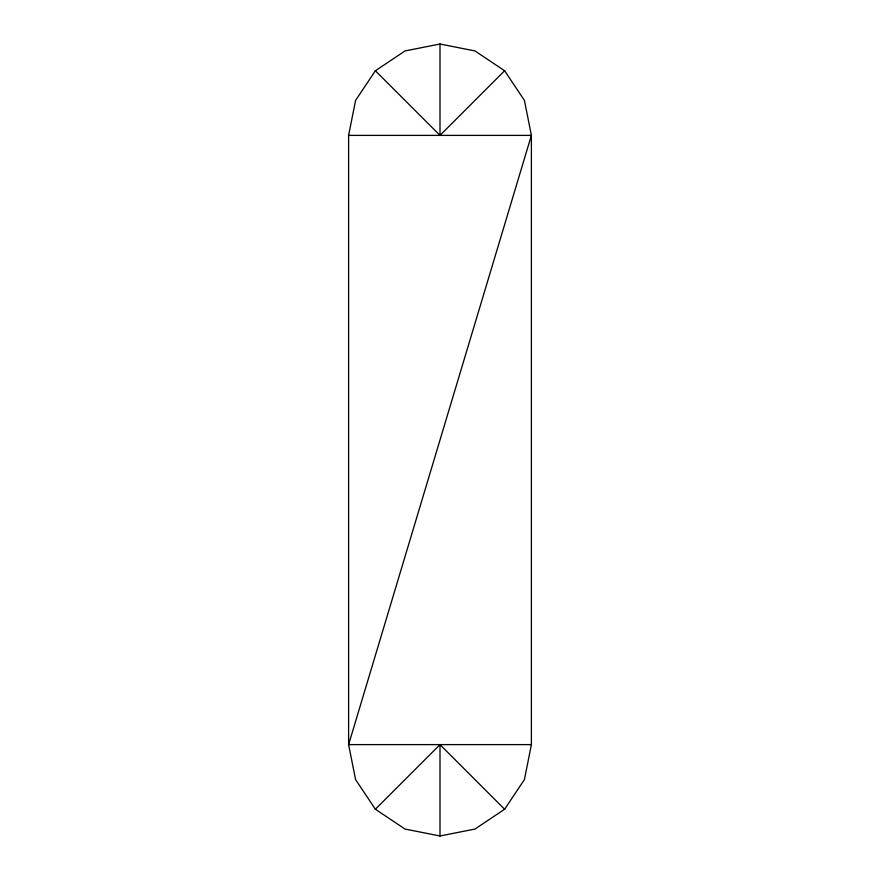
<?xml version="1.0" encoding="UTF-8"?>
<svg xmlns="http://www.w3.org/2000/svg" width="880" height="880" viewBox="0 0 880 880"><rect width="100%" height="100%" fill="white"/><g stroke="black" fill="none" stroke-linecap="round" stroke-linejoin="round"><path stroke-width="1.32" d="M348.612 135.388L355.575 100.408L375.386 70.763L405.031 50.952L440 44L474.969 50.952L504.614 70.763L524.425 100.408L531.388 135.388L531.388 744.612L524.425 779.592L504.614 809.237L474.969 829.048L440 836L405.031 829.048L375.386 809.237L355.575 779.592L348.612 744.612L348.612 135.388L531.388 135.388L348.612 744.612L531.388 744.612M375.386 70.763L440 135.388L504.614 70.763M375.386 809.237L440 744.612L504.614 809.237M440 44L440 135.388M440 744.612L440 836"/></g></svg>
